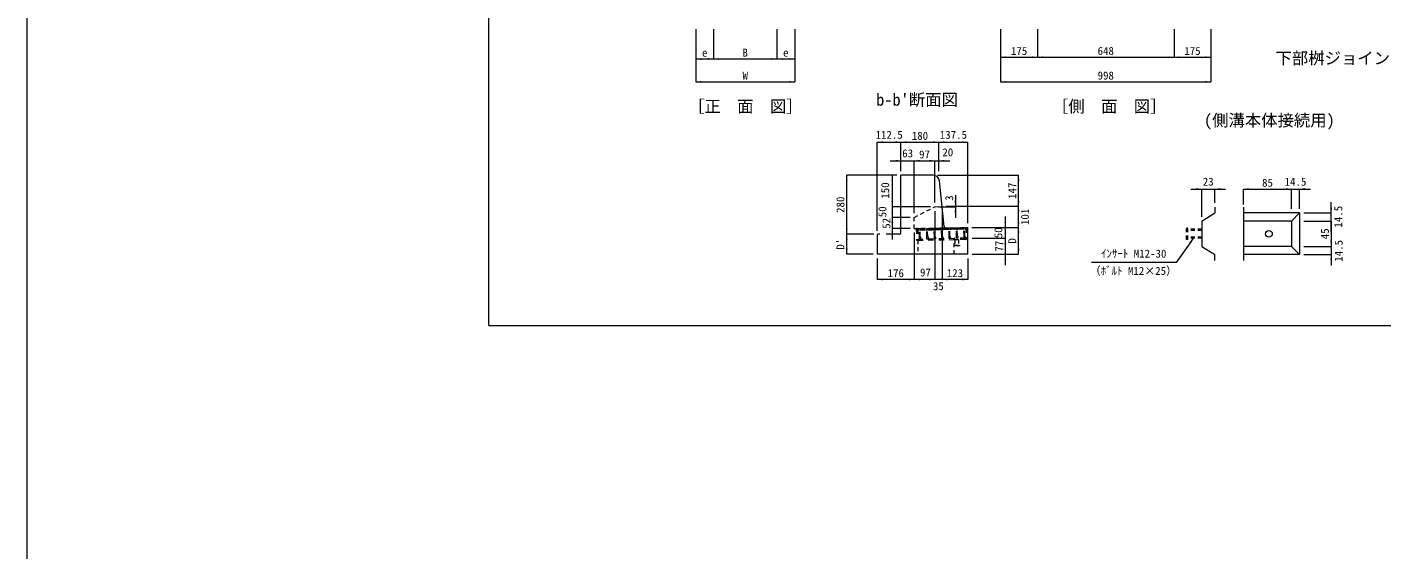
# Model space of a CAD drawing. Units: millimetres at full size; some dimension numbers follow another scale. Extents: x 50430 to 101606, y 69050 to 91573.
# Drawn here: x 50430 to 56862, y 76213 to 78693 of the extents above; entities that cross this region are included whole.
import ezdxf
from ezdxf.enums import TextEntityAlignment as Align

# ---------------------------------------------------------------- set-up
doc = ezdxf.new("R2010")
doc.units = ezdxf.units.MM
doc.header["$LTSCALE"] = 50
for name, pattern in [('USER1', [0.675, 0.375, -0.3]), ('USER3', [1, 0.5, -0.5]), ('USER4', [0.675, 0.375, -0.3])]:
    doc.linetypes.add(name, pattern=pattern)
for name, color, linetype, lineweight in [('インサート', 3, 'USER1', 9), ('グレーチング', 7, 'USER1', 5), ('寸法線', 7, 'Continuous', 13), ('本体', 2, 'Continuous', 9), ('枠', 7, 'Continuous', 5)]:
    doc.layers.add(name, color=color, linetype=linetype, lineweight=lineweight)
doc.layers.add('文字', color=7, linetype='Continuous')
doc.styles.add('ＭＳ ゴシック', font='')
doc.styles.get('ＭＳ ゴシック').set_extended_font_data('MS Gothic')

# ---------------------------------------------------------------- blocks, each defined once
blk = doc.blocks.new('filled_arrow')
at = {"color": 0, "linetype": 'Continuous', "lineweight": -2}
blk.add_solid([(7.5, 1.25), (0, 0), (7.5, -1.25)], dxfattribs=at)

msp = doc.modelspace()

# ---------------------------------------------------------------- linework, layer by layer
at = {"layer": 'インサート'}
for p, q in [((55934.64, 77686.02), (55934.64, 77739.36)), ((55939.97, 77739.36), (55934.64, 77739.36)), ((55939.97, 77686.02), (55939.97, 77739.36)), ((56006.64, 77734.02), (55939.97, 77734.02)), ((56006.64, 77728.69), (55939.97, 77728.69)), ((55939.97, 77686.02), (55934.64, 77686.02)), ((56006.64, 77696.69), (55939.97, 77696.69)), ((56006.64, 77691.36), (55939.97, 77691.36))]:
    msp.add_line(p, q, dxfattribs=at)
at = {"layer": 'インサート', "linetype": 'USER4'}
for p, q in [((54830.67, 77658.14), (54855.67, 77658.64)), ((54830.73, 77655.14), (54830.67, 77658.14)), ((54855.73, 77655.64), (54830.73, 77655.14)), ((54834.13, 77685.22), (54851.13, 77685.56)), ((54834.13, 77685.22), (54834.67, 77658.22)), ((54851.13, 77685.56), (54851.67, 77658.56)), ((54855.67, 77658.64), (54855.73, 77655.64))]:
    msp.add_line(p, q, dxfattribs=at)
at = {"layer": 'インサート', "linetype": 'Continuous'}
msp.add_circle((56325.31, 77712.69), 16, dxfattribs=at)
at = {"layer": 'グレーチング', "linetype": 'USER3'}
for p, q in [((54657.05, 77737.69), (54651.05, 77737.57)), ((54651.05, 77737.57), (54652.17, 77681.58)), ((54657.05, 77737.69), (54658.16, 77681.7)), ((54663.54, 77737.82), (54882.5, 77742.2)), ((54663.54, 77737.82), (54663.7, 77729.82)), ((54665.23, 77728.35), (54663.7, 77729.82)), ((54665.85, 77697.36), (54664.38, 77695.83)), ((54665.85, 77697.36), (54665.23, 77728.35)), ((54669.23, 77728.43), (54670.7, 77729.96)), ((54669.85, 77697.44), (54669.23, 77728.43)), ((54669.85, 77697.44), (54671.38, 77695.97)), ((54670.54, 77737.96), (54670.7, 77729.96)), ((54670.68, 77730.96), (54699.34, 77738.53)), ((54670.68, 77730.96), (54699.48, 77731.53)), ((54699.34, 77738.53), (54699.5, 77730.53)), ((54701.03, 77729.06), (54699.5, 77730.53)), ((54701.65, 77698.07), (54700.18, 77696.54)), ((54701.65, 77698.07), (54701.03, 77729.06)), ((54705.03, 77729.14), (54706.5, 77730.67)), ((54705.65, 77698.15), (54705.03, 77729.14)), ((54705.65, 77698.15), (54707.18, 77696.68)), ((54706.34, 77738.67), (54706.5, 77730.67)), ((54706.48, 77731.67), (54734.63, 77739.24)), ((54706.48, 77731.67), (54734.77, 77732.24)), ((54734.63, 77739.24), (54734.79, 77731.24)), ((54736.32, 77729.77), (54734.79, 77731.24)), ((54736.94, 77698.78), (54735.47, 77697.25)), ((54735.47, 77697.25), (54735.63, 77689.25)), ((54736.94, 77698.78), (54736.32, 77729.77)), ((54740.32, 77729.85), (54741.79, 77731.38)), ((54740.94, 77698.86), (54740.32, 77729.85)), ((54740.94, 77698.86), (54742.47, 77697.39)), ((54741.63, 77739.38), (54741.79, 77731.38)), ((54741.77, 77732.38), (54769.92, 77739.94)), ((54741.77, 77732.38), (54770.06, 77732.95)), ((54742.47, 77697.39), (54742.63, 77689.39)), ((54769.62, 77739.94), (54769.78, 77731.94)), ((54771.31, 77730.47), (54769.78, 77731.94)), ((54771.93, 77699.48), (54770.46, 77697.95)), ((54770.46, 77697.95), (54770.62, 77689.95)), ((54771.93, 77699.48), (54771.31, 77730.47)), ((54775.31, 77730.55), (54776.78, 77732.08)), ((54775.93, 77699.56), (54775.31, 77730.55)), ((54775.93, 77699.56), (54777.46, 77698.09)), ((54776.62, 77740.08), (54776.78, 77732.08)), ((54776.76, 77733.08), (54804.92, 77740.64)), ((54805.06, 77733.65), (54776.76, 77733.08)), ((54777.46, 77698.09), (54777.62, 77690.09)), ((54804.92, 77740.64), (54805.08, 77732.65)), ((54806.61, 77731.18), (54805.08, 77732.65)), ((54807.23, 77700.18), (54805.76, 77698.65)), ((54805.76, 77698.65), (54805.92, 77690.65)), ((54807.23, 77700.18), (54806.61, 77731.18)), ((54810.6, 77731.26), (54812.07, 77732.79)), ((54811.22, 77700.26), (54810.6, 77731.26)), ((54811.22, 77700.26), (54812.75, 77698.79)), ((54811.91, 77740.78), (54812.07, 77732.79)), ((54812.05, 77733.79), (54840.21, 77741.35)), ((54840.35, 77734.35), (54812.05, 77733.79)), ((54812.75, 77698.79), (54812.91, 77690.79)), ((54840.21, 77741.35), (54840.37, 77733.35)), ((54841.9, 77731.88), (54840.37, 77733.35)), ((54842.52, 77700.89), (54841.05, 77699.36)), ((54841.05, 77699.36), (54841.21, 77691.36)), ((54842.52, 77700.89), (54841.9, 77731.88)), ((54845.9, 77731.96), (54847.37, 77733.49)), ((54846.52, 77700.97), (54845.9, 77731.96)), ((54846.52, 77700.97), (54848.05, 77699.5)), ((54847.21, 77741.49), (54847.37, 77733.49)), ((54875.64, 77735.06), (54847.35, 77734.49)), ((54848.05, 77699.5), (54848.21, 77691.5)), ((54875.5, 77742.06), (54875.66, 77734.06)), ((54877.19, 77732.59), (54875.66, 77734.06)), ((54877.81, 77701.59), (54876.34, 77700.06)), ((54876.34, 77700.06), (54876.5, 77692.07)), ((54877.81, 77701.59), (54877.19, 77732.59)), ((54881.19, 77732.67), (54882.66, 77734.2)), ((54881.81, 77701.67), (54881.19, 77732.67)), ((54881.81, 77701.67), (54883.34, 77700.2)), ((54882.5, 77742.2), (54882.66, 77734.2)), ((54883.34, 77700.2), (54883.5, 77692.21)), ((54888, 77742.31), (54894, 77742.43)), ((54888, 77742.31), (54888.92, 77696.32)), ((54894, 77742.43), (54894.92, 77696.44)), ((54658.16, 77681.7), (54652.17, 77681.58)), ((54658.04, 77687.7), (54832.01, 77691.18)), ((54658.16, 77681.7), (54832.13, 77685.18)), ((54664.38, 77695.83), (54664.54, 77687.83)), ((54664.54, 77687.83), (54671.54, 77687.97)), ((54671.38, 77695.97), (54671.54, 77687.97)), ((54700.18, 77696.54), (54700.34, 77688.54)), ((54700.34, 77688.54), (54707.34, 77688.68)), ((54707.18, 77696.68), (54707.34, 77688.68)), ((54735.63, 77689.25), (54742.63, 77689.39)), ((54777.62, 77690.09), (54770.62, 77689.95)), ((54812.91, 77690.79), (54805.92, 77690.65)), ((54885, 77692.24), (54832.01, 77691.18)), ((54832.01, 77691.18), (54832.13, 77685.18)), ((54885.12, 77686.24), (54832.13, 77685.18)), ((54848.21, 77691.5), (54841.21, 77691.36)), ((54883.5, 77692.21), (54876.5, 77692.07))]:
    msp.add_line(p, q, dxfattribs=at)
for radius, start, end in [(4, 271.14599, 1.14572), (10, 271.14589, 1.14568)]:
    msp.add_arc((54884.92, 77696.24), radius, start, end, dxfattribs=at)
at = {"layer": '寸法線', "lineweight": 9}
for p, q in [((53604.09, 78683.4), (53604.09, 78542.15)), ((53604.09, 78683.4), (53604.09, 78433.51)), ((53689.09, 78683.4), (53689.09, 78542.15)), ((53689.09, 78683.4), (53689.09, 78542.15)), ((53989.09, 78683.4), (53989.09, 78542.15)), ((53989.09, 78683.4), (53989.09, 78542.15)), ((54074.09, 78683.4), (54074.09, 78542.15)), ((54074.09, 78683.4), (54074.09, 78433.51)), ((55051.82, 78683.4), (55051.82, 78550.29)), ((55051.82, 78683.4), (55051.82, 78433.51)), ((55226.81, 78683.4), (55226.81, 78550.29)), ((55226.81, 78683.4), (55226.81, 78550.29)), ((55874.82, 78683.4), (55874.82, 78550.29)), ((55874.82, 78683.4), (55874.82, 78550.29)), ((56049.82, 78683.4), (56049.82, 78550.29)), ((56049.82, 78683.4), (56049.82, 78433.51)), ((53604.09, 78542.15), (53689.09, 78542.15)), ((53689.09, 78542.15), (53989.09, 78542.15)), ((53989.09, 78542.15), (54074.09, 78542.15)), ((55051.82, 78550.29), (55226.81, 78550.29)), ((55226.81, 78550.29), (55874.82, 78550.29)), ((55874.82, 78550.29), (56049.82, 78550.29)), ((53604.09, 78433.51), (54074.09, 78433.51)), ((55051.82, 78433.51), (56049.82, 78433.51)), ((54466.12, 78147.4), (54578.62, 78147.4)), ((54466.12, 77727.45), (54466.12, 78147.4)), ((54578.62, 78010.44), (54578.62, 78147.4)), ((54578.62, 78147.4), (54758.62, 78147.4)), ((54578.62, 78010.44), (54578.62, 78147.4)), ((54758.62, 78147.4), (54896.12, 78147.4)), ((54758.62, 78010.45), (54758.62, 78147.4)), ((54758.62, 78010.45), (54758.62, 78147.4)), ((54896.12, 77762.37), (54896.12, 78147.4)), ((54526.62, 78059.34), (54693.93, 78059.34)), ((54578.62, 78010.44), (54578.62, 78059.34)), ((54641.93, 78059.34), (54738.82, 78059.34)), ((54641.93, 77810.45), (54641.93, 78059.34)), ((54641.93, 77810.45), (54641.93, 78059.34)), ((54686.82, 78059.34), (54810.62, 78059.34)), ((54738.82, 77860.45), (54738.82, 78059.34)), ((54738.82, 77860.45), (54738.82, 78059.34)), ((54758.62, 78010.45), (54758.62, 78059.34)), ((54321.01, 77710.45), (54321.01, 77990.45)), ((54558.62, 77990.45), (54321.01, 77990.45)), ((54537.47, 77990.44), (54537.47, 77840.45)), ((54558.62, 77990.44), (54537.47, 77990.44)), ((54751.47, 77990.45), (55136.71, 77990.45)), ((55136.71, 77843.24), (55136.71, 77990.45)), ((54537.47, 77892.45), (54537.47, 77738.45)), ((54836.87, 77895.24), (54836.87, 77788.45)), ((55954.64, 77924.98), (56119.97, 77924.98)), ((56006.64, 77792.69), (56006.64, 77924.98)), ((56067.97, 77859.36), (56067.97, 77924.98)), ((56205.31, 77924.98), (56431.98, 77924.98)), ((56205.31, 77851.36), (56205.31, 77924.98)), ((56379.98, 77924.98), (56522.64, 77924.98)), ((56431.98, 77831.36), (56431.98, 77924.98)), ((56431.98, 77831.36), (56431.98, 77924.98)), ((56470.64, 77831.36), (56470.64, 77924.98)), ((54537.47, 77842.45), (54537.47, 77686.03)), ((54718.82, 77840.45), (54537.47, 77840.45)), ((54718.82, 77840.45), (54537.47, 77840.45)), ((54758.82, 77840.45), (54836.87, 77840.45)), ((54793.34, 77843.24), (55136.71, 77843.24)), ((54793.34, 77843.24), (55136.71, 77843.24)), ((54793.34, 77843.24), (54836.87, 77843.24)), ((55136.71, 77742.43), (55136.71, 77843.24)), ((56621.1, 77720.69), (56621.1, 77863.36)), ((54621.93, 77790.45), (54537.47, 77790.45)), ((54621.93, 77790.45), (54537.47, 77790.45)), ((54738.82, 77820.45), (54738.82, 77496.01)), ((54738.82, 77820.45), (54738.82, 77496.01)), ((54773.34, 77823.24), (54773.34, 77496.01)), ((54773.34, 77823.24), (54773.34, 77496.01)), ((55073.92, 77794.43), (55073.92, 77640.33)), ((56490.64, 77811.36), (56621.1, 77811.36)), ((56490.64, 77772.69), (56621.1, 77772.69)), ((56490.64, 77772.69), (56621.1, 77772.69)), ((56621.1, 77772.69), (56621.1, 77652.69)), ((54449.07, 77710.45), (54321.01, 77710.45)), ((54321.01, 77615.45), (54321.01, 77710.45)), ((54449.07, 77710.45), (54321.01, 77710.45)), ((54621.93, 77738.03), (54537.47, 77738.03)), ((54641.93, 77718.03), (54641.93, 77496.01)), ((54641.93, 77718.03), (54641.93, 77496.01)), ((54765.58, 77740.18), (54785.07, 77740.52)), ((54915.04, 77742.43), (55136.71, 77742.43)), ((54915.04, 77742.43), (55136.71, 77742.43)), ((54915.04, 77742.43), (55073.92, 77742.43)), ((55073.92, 77744.33), (55073.92, 77563.45)), ((55136.71, 77615.45), (55136.71, 77742.43)), ((56621.1, 77704.69), (56621.1, 77562.02)), ((54915.91, 77692.33), (55073.92, 77692.33)), ((54915.91, 77692.33), (55073.92, 77692.33)), ((56490.64, 77652.69), (56621.1, 77652.69)), ((56490.64, 77652.69), (56621.1, 77652.69)), ((54446.12, 77615.45), (54321.01, 77615.45)), ((54466.12, 77595.45), (54466.12, 77496.01)), ((54896.12, 77595.45), (54896.12, 77496.01)), ((54916.12, 77615.45), (55136.71, 77615.45)), ((54916.12, 77615.45), (55073.92, 77615.45)), ((56490.64, 77614.02), (56621.1, 77614.02)), ((54641.93, 77496.01), (54466.12, 77496.01)), ((54738.82, 77496.01), (54641.93, 77496.01)), ((54825.34, 77496.01), (54686.82, 77496.01)), ((54896.12, 77496.01), (54773.34, 77496.01))]:
    msp.add_line(p, q, dxfattribs=at)
msp.add_lwpolyline([(55966.42, 77691.36), (55951.25, 77670.24), (55884.31, 77577.05), (55482.28, 77577.05)], dxfattribs=at)
at = {"layer": '本体', "lineweight": 20}
for p, q in [((54578.62, 77717.45), (54578.62, 77990.44)), ((54731.47, 77990.44), (54578.62, 77990.44)), ((54782.97, 77746.91), (54761.32, 77963.43)), ((56067.97, 77839.36), (56067.97, 77811.36)), ((56205.31, 77839.36), (56205.31, 77586.02)), ((56006.64, 77772.69), (56067.97, 77811.36)), ((56006.64, 77772.69), (56006.64, 77652.69)), ((56470.64, 77811.36), (56205.31, 77811.36)), ((56431.98, 77772.69), (56205.31, 77772.69)), ((56431.98, 77772.69), (56470.64, 77811.36)), ((56431.98, 77772.69), (56431.98, 77652.69)), ((56470.64, 77811.36), (56470.64, 77614.02)), ((54466.12, 77707.45), (54466.12, 77615.45)), ((54477.65, 77710.45), (54469.12, 77710.45)), ((54477.65, 77710.45), (54469.12, 77710.45)), ((54571.62, 77710.45), (54507.65, 77710.45)), ((54571.62, 77710.45), (54536.19, 77710.45)), ((54790.06, 77740.61), (54896.12, 77742.45)), ((54896.12, 77615.45), (54896.12, 77742.45)), ((56006.64, 77652.69), (56067.97, 77614.02)), ((56431.98, 77652.69), (56205.31, 77652.69)), ((56431.98, 77652.69), (56470.64, 77614.02)), ((54896.12, 77615.45), (54466.12, 77615.45)), ((56067.97, 77586.02), (56067.97, 77614.02)), ((56470.64, 77614.02), (56205.31, 77614.02))]:
    msp.add_line(p, q, dxfattribs=at)
at = {"layer": '本体', "linetype": 'USER1'}
for p, q in [((54641.93, 77790.45), (54738.82, 77840.45)), ((54738.82, 77840.45), (54773.34, 77843.24)), ((54641.93, 77738.03), (54641.93, 77790.45)), ((54641.93, 77738.03), (54790.06, 77740.61)), ((54765.58, 77740.2), (54778.62, 77740.43)), ((54659.05, 77682.32), (54659.05, 77615.45)), ((54831.12, 77615.45), (54831.12, 77691.31))]:
    msp.add_line(p, q, dxfattribs=at)
at = {"layer": '本体', "lineweight": 20}
for centre, radius, start, end in [((54731.47, 77960.44), 30, 5.71031, 90), ((54469.12, 77707.45), 3, 90, 180), ((54469.12, 77707.45), 3, 90, 180), ((54571.62, 77717.45), 7, 270, 0), ((54789.94, 77747.6), 7, 185.70938, 270.99163)]:
    msp.add_arc(centre, radius, start, end, dxfattribs=at)
at = {"layer": '枠', "color": 5, "lineweight": 20}
msp.add_line((50429.88, 69049.66), (50429.88, 91572.96), dxfattribs=at)
at = {"layer": '枠', "color": 5, "lineweight": 13}
for q in [(52621.16, 82791.08), (60621.16, 77276.8)]:
    msp.add_line((52621.16, 77276.8), q, dxfattribs=at)

# ---------------------------------------------------------------- block references
at = {"layer": '寸法線', "lineweight": 9, "xscale": 3.47, "yscale": 3.47}
for p in [(53604.09, 78542.15), (53689.09, 78542.15), (53989.09, 78542.15), (55051.82, 78550.29), (55226.81, 78550.29), (55874.82, 78550.29), (53604.09, 78433.51), (55051.82, 78433.51), (54466.12, 78147.4), (54578.62, 78147.4), (54758.62, 78147.4), (54641.93, 78059.34), (54641.93, 78059.34), (54758.62, 78059.34), (56067.97, 77924.98), (56205.31, 77924.98), (56470.64, 77924.98), (54466.12, 77496.01), (54641.93, 77496.01), (54773.34, 77496.01), (54773.34, 77496.01)]:
    msp.add_blockref('filled_arrow', p, dxfattribs=at)
for p, rotation in [((53689.09, 78542.15), 180), ((53989.09, 78542.15), 180), ((54074.09, 78542.15), 180), ((55226.81, 78550.29), 180), ((55874.82, 78550.29), 180), ((56049.82, 78550.29), 180), ((54074.09, 78433.51), 180), ((56049.82, 78433.51), 180), ((54578.62, 78147.4), 180), ((54758.62, 78147.4), 180), ((54896.12, 78147.4), 180), ((54578.62, 78059.34), 180), ((54738.82, 78059.34), 180), ((54738.82, 78059.34), 180), ((54321.01, 77990.45), 270), ((54537.47, 77990.44), 270), ((55136.71, 77990.45), 270), ((56006.64, 77924.98), 180), ((56431.98, 77924.98), 180), ((56431.98, 77924.98), 180), ((54537.47, 77840.45), 90), ((54537.47, 77840.45), 90), ((54836.87, 77843.24), 90), ((54836.87, 77840.45), 270), ((55136.71, 77843.24), 90), ((55136.71, 77843.24), 270), ((56621.1, 77811.36), 90), ((54537.47, 77790.45), 90), ((54537.47, 77790.45), 270), ((55073.92, 77742.43), 90), ((55136.71, 77742.43), 90), ((56621.1, 77772.69), 270), ((56621.1, 77772.69), 270), ((54321.01, 77710.45), 90), ((54321.01, 77710.45), 270), ((54537.47, 77738.03), 270), ((55073.92, 77692.33), 90), ((55136.71, 77742.43), 270), ((54321.01, 77615.45), 90), ((55073.92, 77692.33), 270), ((55136.71, 77615.45), 90), ((55966.42, 77691.36), 234.3), ((56621.1, 77652.69), 90), ((56621.1, 77652.69), 90), ((55073.92, 77615.45), 270), ((56621.1, 77614.02), 270), ((54641.93, 77496.01), 180), ((54738.82, 77496.01), 180), ((54738.82, 77496.01), 180), ((54896.12, 77496.01), 180)]:
    msp.add_blockref('filled_arrow', p, dxfattribs=dict(at, rotation=rotation))

# ---------------------------------------------------------------- texts
at = {"layer": '寸法線', "style": 'ＭＳ ゴシック'}
for s, p in [('175', (55139.31, 78580.29)), ('648', (55550.82, 78580.29)), ('175', (55962.32, 78580.29)), ('e', (53646.59, 78572.15)), ('B', (53839.09, 78572.15)), ('e', (54031.59, 78572.15)), ('W', (53839.09, 78463.51)), ('998', (55550.82, 78463.51)), ('112.5', (54522.37, 78182.4)), ('180', (54668.62, 78177.4)), ('137.5', (54827.37, 78182.4)), ('63', (54610.27, 78094.34)), ('97', (54690.37, 78089.34)), ('20', (54800.81, 78099.34)), ('23', (56037.3, 77959.98)), ('85', (56318.64, 77954.98)), ('14.5', (56451.31, 77959.98)), ('176', (54554.02, 77526.01)), ('97', (54694.66, 77529.17)), ('123', (54834.73, 77526.01)), ('35', (54755.92, 77464.11))]:
    msp.add_text(s, height=37.98, dxfattribs=at).set_placement(p, align=Align.MIDDLE_CENTER)
for s, p in [('150', (54503.54, 77917.91)), ('3', (54807.71, 77881.98)), ('147', (55106.71, 77916.84)), ('280', (54291.01, 77850.45)), ('50', (54490.42, 77816.97)), ('101', (55167.44, 77792.83)), ('14.5', (56654.42, 77793.79)), ('52', (54509.16, 77762.21)), ('50', (55040.98, 77717.38)), ('45', (56591.1, 77712.69)), ("D'", (54291.01, 77662.95)), ('77', (55045.03, 77653.89)), ('D', (55106.71, 77678.94)), ('14.5', (56656.26, 77631.59))]:
    msp.add_text(s, height=37.98, rotation=90, dxfattribs=at).set_placement(p, align=Align.MIDDLE_CENTER)
for s, p in [('ｲﾝｻｰﾄ M12-30', (55528.27, 77588.15)), ('（ﾎﾞﾙﾄ M12×25）', (55474.92, 77506.3))]:
    msp.add_text(s, height=37.98, dxfattribs=at).set_placement(p, align=Align.BOTTOM_LEFT)
at = {"layer": '文字', "style": 'ＭＳ ゴシック'}
for s, p in [('下部桝ジョイント部詳細図', (56356.55, 78500.41)), ('［正\u3000面\u3000図］', (53567.81, 78271.53)), ("b-b'断面図", (54460.88, 78303.46)), ('［側\u3000面\u3000図］', (55295.32, 78271.53)), ('(側溝本体接続用)', (56016.87, 78205.76))]:
    msp.add_text(s, height=56.96, dxfattribs=at).set_placement(p, align=Align.BOTTOM_LEFT)

doc.saveas('drawing.dxf')
